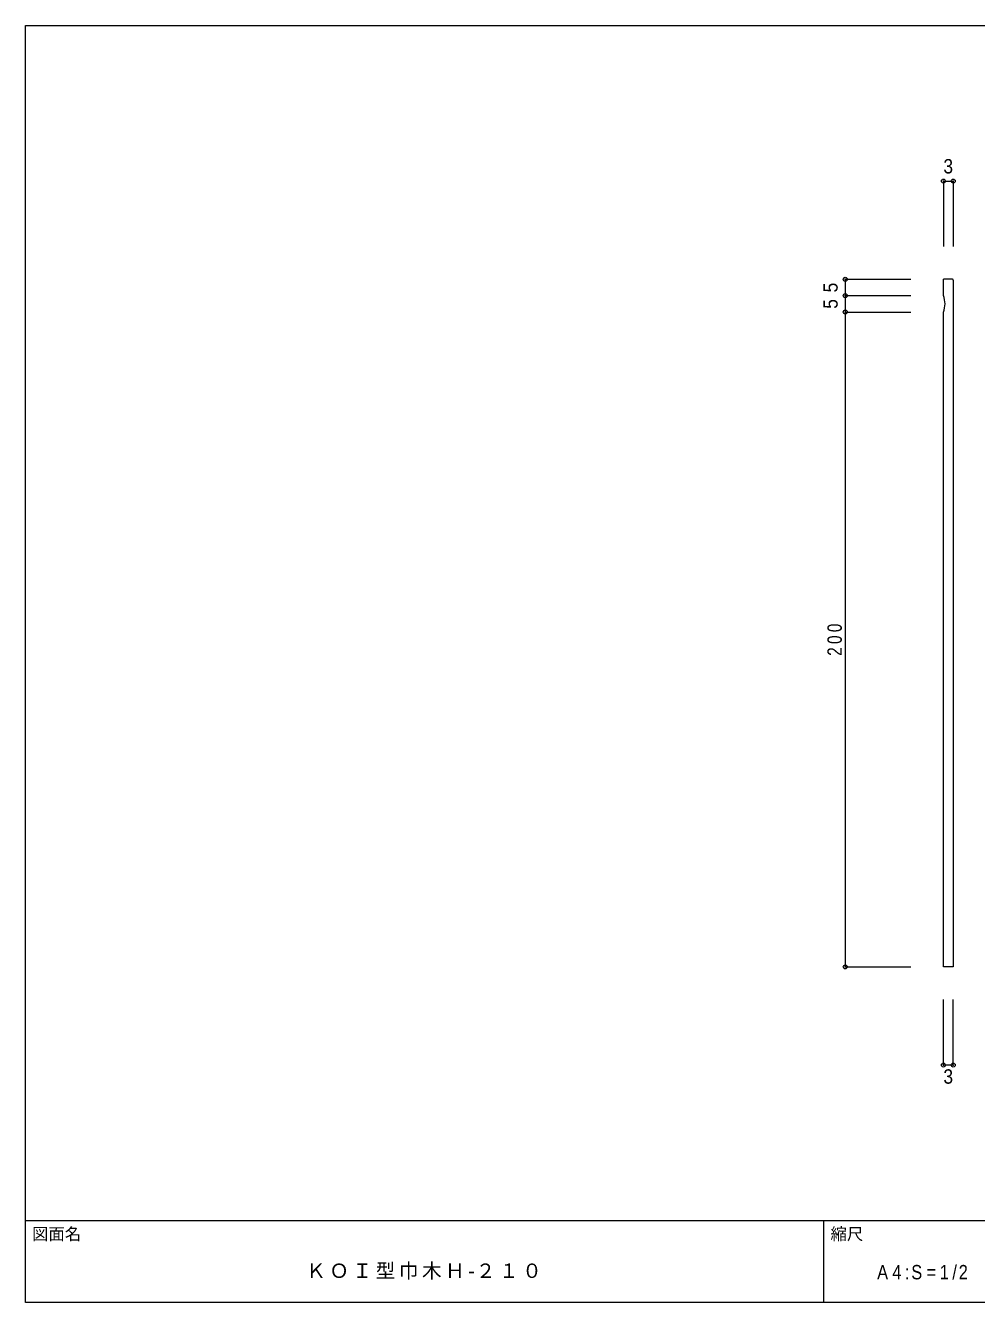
# Model space of a CAD drawing. Units: millimetres on the paper, with parts at other scales. Extents: x -141 to 141, y -98 to 98.
# Drawn here: x -141 to 4.3, y -97.5 to 97.5 of the extents above; entities that cross this region are included whole.
import ezdxf
from ezdxf.enums import TextEntityAlignment as Align

# ---------------------------------------------------------------- set-up
doc = ezdxf.new("R2010")
doc.units = ezdxf.units.MM
doc.header["$PDMODE"] = 32
doc.header["$PDSIZE"] = 0.6
for name, color, linetype, lineweight in [('4-0_ＫＢ製品', 2, 'Continuous', 9), ('4-3_寸法', 4, 'Continuous', 9), ('F-0_図面枠', 5, 'Continuous', 9), ('F-5_F-5ﾚｲﾔ', 7, 'Continuous', 9)]:
    doc.layers.add(name, color=color, linetype=linetype, lineweight=lineweight)
doc.styles.add('HGｺﾞｼｯｸM', font='')
doc.styles.get('HGｺﾞｼｯｸM').set_extended_font_data('HGｺﾞｼｯｸM')

msp = doc.modelspace()

# ---------------------------------------------------------------- linework, layer by layer
at = {"layer": '4-0_ＫＢ製品'}
for p, q in [((-0.75, 56.25), (-0.75, 58.75)), ((0.625, 58.75), (-0.75, 58.75)), ((0.75, 58.625), (0.75, -46.25)), ((-0.75, -46.25), (-0.75, 53.75)), ((0.75, -46.25), (-0.75, -46.25))]:
    msp.add_line(p, q, dxfattribs=at)
for centre, radius, start, end in [((0.625, 58.625), 0.125, 0, 90), ((-3.75, 55), 3.25, 337.38014, 22.61986)]:
    msp.add_arc(centre, radius, start, end, dxfattribs=at)
at = {"layer": '4-3_寸法'}
for p, q in [((-0.75, 73.75), (0.75, 73.75)), ((-0.75, 73.75), (-0.75, 63.75)), ((0.75, 73.75), (0.75, 63.75)), ((-15.75, 58.75), (-15.75, 56.25)), ((-15.75, 58.75), (-5.75, 58.75)), ((-15.75, 56.25), (-5.75, 56.25)), ((-15.75, 56.25), (-15.75, 53.75)), ((-15.75, 53.75), (-5.75, 53.75)), ((-15.75, 53.75), (-15.75, -46.25)), ((-15.75, -46.25), (-5.75, -46.25)), ((-0.75, -61.25), (-0.75, -51.25)), ((0.75, -61.25), (0.75, -51.25)), ((0.75, -61.25), (-0.75, -61.25))]:
    msp.add_line(p, q, dxfattribs=at)
for p in [(-0.75, 73.75), (0.75, 73.75), (-15.75, 58.75), (-15.75, 56.25), (-15.75, 53.75), (-15.75, -46.25), (-0.75, -61.25), (0.75, -61.25)]:
    msp.add_point(p, dxfattribs=at)
at = {"layer": 'F-0_図面枠'}
for p, q in [((-141, 97.5), (141, 97.5)), ((-141, -97.5), (-141, 97.5)), ((-141, -85), (141, -85)), ((-19, -97.5), (-19, -85)), ((141, -97.5), (-141, -97.5))]:
    msp.add_line(p, q, dxfattribs=at)

# ---------------------------------------------------------------- texts
at = {"layer": '4-3_寸法', "color": 7, "style": 'HGｺﾞｼｯｸM', "width": 0.9}
for p in [(-0.75, 74.25), (-0.75, -64.75)]:
    msp.add_text('3', height=2.199, dxfattribs=at).set_placement(p, align=Align.BOTTOM_LEFT)
for p in [(-16.25, 56.75), (-16.25, 54.25)]:
    msp.add_text('5', height=2.199, rotation=90, dxfattribs=at).set_placement(p, align=Align.BOTTOM_LEFT)
at = {"layer": '4-3_寸法', "color": 7, "insert": (-16.25, 1.25), "char_height": 2.199, "attachment_point": 7, "rotation": 90, "style": 'HGｺﾞｼｯｸM'}
msp.add_mtext('\\T1.38;\\W0.8;200', dxfattribs=at)
at = {"layer": 'F-0_図面枠', "color": 7, "style": 'HGｺﾞｼｯｸM'}
msp.add_text('図面名', height=1.833, dxfattribs=at).set_placement((-140, -88.5), align=Align.BOTTOM_LEFT)
at = {"layer": 'F-5_F-5ﾚｲﾔ', "style": 'HGｺﾞｼｯｸM'}
msp.add_text('縮尺', height=1.833, dxfattribs=at).set_placement((-18, -88.5), align=Align.BOTTOM_LEFT)
at = {"layer": 'F-5_F-5ﾚｲﾔ', "char_height": 2.199, "attachment_point": 7, "style": 'HGｺﾞｼｯｸM'}
for s, insert in [('\\T1.18;ＫＯＩ型巾木Ｈ-２１０', (-98.125, -94)), ('\\T1.39;\\W0.85;A4:S=1/2', (-10.875, -94))]:
    msp.add_mtext(s, dxfattribs=dict(at, insert=insert))

doc.saveas('drawing.dxf')
